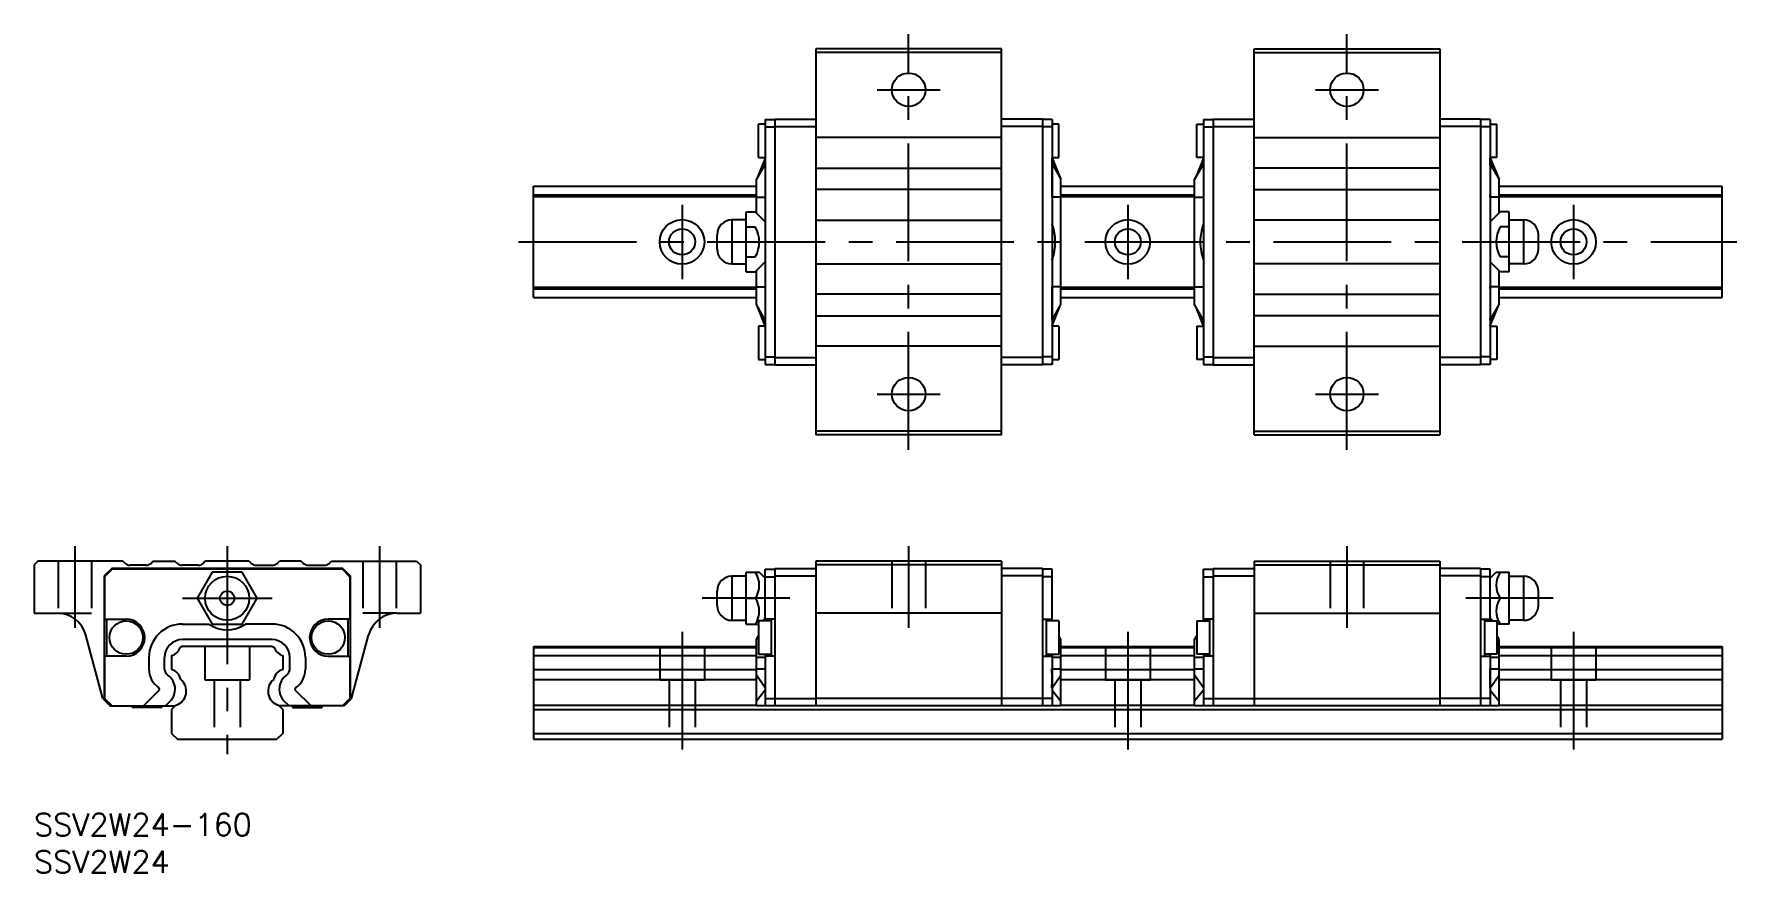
# Model space of a CAD drawing. Extents: x 0 to 229, y -8 to 105.
import ezdxf

# ---------------------------------------------------------------- set-up
doc = ezdxf.new("R2010")
doc.units = 0
doc.header["$LTSCALE"] = 0.5
doc.linetypes.add('CENTER', pattern=[50.8, 31.75, -6.35, 6.35, -6.35])
doc.linetypes.add('DASHED', pattern=[19.05, 12.7, -6.35])
for name, color, linetype in [('MSM_CENTER', 1, 'CENTER'), ('MSM_CONTINUOUS', 7, 'CONTINUOUS'), ('MSM_DASHED', 4, 'DASHED'), ('MSM_PART_NUMBER', 7, 'CONTINUOUS')]:
    doc.layers.add(name, color=color, linetype=linetype)
doc.styles.get("Standard").update_dxf_attribs({"font": 'txt.shx', "height": 3, "bigfont": 'bigfont.shx'})

# ---------------------------------------------------------------- blocks, each defined once
blk = doc.blocks.new('*U8')
at = {"layer": 'MSM_PART_NUMBER'}
blk.add_text('SSV2W24-160', height=3, dxfattribs=at).set_placement((0, -3))
blk = doc.blocks.new('*U9')
at = {"layer": 'MSM_PART_NUMBER'}
blk.add_text('SSV2W24', height=3, dxfattribs=at).set_placement((0, -8))

msp = doc.modelspace()

# ---------------------------------------------------------------- linework, layer by layer
at = {"layer": 'MSM_CENTER'}
for p, q in [((117.73, 49), (117.73, 105)), ((176.73, 49), (176.73, 105)), ((113.48, 97.5), (121.98, 97.5)), ((172.48, 97.5), (180.98, 97.5)), ((87.23, 82), (87.23, 72)), ((147.23, 82), (147.23, 72)), ((207.23, 82), (207.23, 72)), ((65.23, 77), (229.23, 77)), ((113.48, 56.5), (121.98, 56.5)), ((172.48, 56.5), (180.98, 56.5)), ((5.5, 36), (5.5, 25)), ((26, 36), (26, 8)), ((46.5, 36), (46.5, 25)), ((117.73, 36), (117.73, 25)), ((176.73, 36), (176.73, 25)), ((19.96, 29), (32.04, 29)), ((101.73, 29), (89.95, 29)), ((204.51, 29), (192.73, 29)), ((87.23, 24.5), (87.23, 8)), ((147.23, 24.5), (147.23, 8)), ((207.23, 24.5), (207.23, 8))]:
    msp.add_line(p, q, dxfattribs=at)
at = {"layer": 'MSM_CONTINUOUS'}
for p, q in [((105.23, 103), (105.23, 51)), ((130.23, 103), (105.23, 103)), ((130.23, 102.5), (105.23, 102.5)), ((130.23, 51), (130.23, 103)), ((164.23, 51), (164.23, 103)), ((164.23, 103), (189.23, 103)), ((164.23, 102.5), (189.23, 102.5)), ((189.23, 103), (189.23, 51)), ((98.43, 92.85), (97.53, 92.85)), ((97.53, 88.35), (97.53, 92.85)), ((98.43, 93.5), (98.43, 60.5)), ((98.43, 93.5), (99.73, 93.5)), ((98.43, 92.5), (99.73, 92.5)), ((99.73, 93.55), (99.73, 60.45)), ((99.73, 93.55), (105.23, 93.55)), ((99.73, 92.55), (105.23, 92.55)), ((135.73, 93.55), (130.23, 93.55)), ((135.73, 92.55), (130.23, 92.55)), ((135.73, 93.55), (135.73, 60.45)), ((137.03, 93.5), (135.73, 93.5)), ((137.03, 92.5), (135.73, 92.5)), ((137.03, 93.5), (137.03, 60.5)), ((137.93, 92.85), (137.03, 92.85)), ((137.93, 88.35), (137.93, 92.85)), ((156.53, 88.35), (156.53, 92.85)), ((156.53, 92.85), (157.43, 92.85)), ((157.43, 93.5), (157.43, 60.5)), ((157.43, 93.5), (158.73, 93.5)), ((157.43, 92.5), (158.73, 92.5)), ((158.73, 93.55), (158.73, 60.45)), ((158.73, 93.55), (164.23, 93.55)), ((158.73, 92.55), (164.23, 92.55)), ((194.73, 93.55), (189.23, 93.55)), ((194.73, 92.55), (189.23, 92.55)), ((194.73, 93.55), (194.73, 60.45)), ((196.03, 93.5), (194.73, 93.5)), ((196.03, 92.5), (194.73, 92.5)), ((196.03, 93.5), (196.03, 60.5)), ((196.03, 92.85), (196.93, 92.85)), ((196.93, 88.35), (196.93, 92.85)), ((130.23, 91.05), (105.23, 91.05)), ((164.23, 91.05), (189.23, 91.05)), ((98.43, 87.53), (97.23, 85.43)), ((98.43, 88.29), (97.39, 85.71)), ((97.53, 88.35), (98.43, 88.35)), ((98.43, 88.29), (98.43, 88.29)), ((98.43, 87.53), (98.43, 88.29)), ((98.43, 87.53), (98.43, 87.53)), ((137.03, 88.35), (137.93, 88.35)), ((137.03, 88.29), (138.07, 85.71)), ((137.03, 87.53), (137.03, 88.29)), ((137.03, 88.29), (137.03, 88.29)), ((137.03, 87.53), (138.23, 85.43)), ((137.03, 87.53), (137.03, 87.53)), ((157.43, 87.53), (156.23, 85.43)), ((157.43, 88.29), (156.39, 85.71)), ((157.43, 88.35), (156.53, 88.35)), ((157.43, 88.29), (157.43, 88.29)), ((157.43, 87.53), (157.43, 88.29)), ((157.43, 87.53), (157.43, 87.53)), ((196.93, 88.35), (196.03, 88.35)), ((196.03, 88.29), (196.03, 88.29)), ((196.03, 87.53), (196.03, 88.29)), ((196.03, 88.29), (197.07, 85.71)), ((196.03, 87.53), (196.03, 87.53)), ((196.03, 87.53), (197.23, 85.43)), ((97.23, 80.9), (97.23, 85.43)), ((105.23, 86.95), (130.23, 86.95)), ((138.23, 68.57), (138.23, 85.43)), ((156.23, 68.57), (156.23, 85.43)), ((189.23, 86.95), (164.23, 86.95)), ((197.23, 80.9), (197.23, 85.43)), ((67.23, 84.5), (97.23, 84.5)), ((67.23, 69.5), (67.23, 84.5)), ((67.23, 83.32), (97.23, 83.32)), ((67.23, 83.1), (97.23, 83.1)), ((97.23, 83.03), (98.43, 83.03)), ((130.23, 84.05), (105.23, 84.05)), ((138.23, 83.03), (137.03, 83.03)), ((138.23, 84.5), (156.23, 84.5)), ((138.23, 83.32), (156.23, 83.32)), ((138.23, 83.1), (156.23, 83.1)), ((156.23, 83.03), (157.43, 83.03)), ((164.23, 84.05), (189.23, 84.05)), ((197.23, 83.03), (196.03, 83.03)), ((197.23, 84.5), (227.23, 84.5)), ((197.23, 83.32), (227.23, 83.32)), ((197.23, 83.1), (227.23, 83.1)), ((227.23, 69.5), (227.23, 84.5)), ((95.88, 72.96), (95.88, 81.04)), ((95.88, 81.04), (97.09, 81.04)), ((98.43, 79.7), (97.09, 81.04)), ((196.03, 79.7), (197.37, 81.04)), ((198.58, 81.04), (197.37, 81.04)), ((198.58, 72.96), (198.58, 81.04)), ((91.95, 76.03), (91.95, 77.97)), ((93.95, 79.97), (93.95, 74.03)), ((95.88, 79.97), (93.95, 79.97)), ((95.88, 79.02), (97.09, 79.02)), ((105.23, 79.95), (130.23, 79.95)), ((189.23, 79.95), (164.23, 79.95)), ((198.58, 79.02), (197.37, 79.02)), ((198.58, 79.97), (200.51, 79.97)), ((200.51, 79.97), (200.51, 74.03)), ((202.51, 76.03), (202.51, 77.97)), ((93.95, 74.03), (95.88, 74.03)), ((95.88, 74.98), (97.09, 74.98)), ((97.09, 72.96), (98.43, 74.3)), ((105.23, 74.05), (130.23, 74.05)), ((189.23, 74.05), (164.23, 74.05)), ((197.37, 72.96), (196.03, 74.3)), ((198.58, 74.98), (197.37, 74.98)), ((200.51, 74.03), (198.58, 74.03)), ((95.88, 72.96), (97.09, 72.96)), ((97.23, 68.57), (97.23, 73.1)), ((197.23, 68.57), (197.23, 73.1)), ((198.58, 72.96), (197.37, 72.96)), ((67.23, 70.9), (97.23, 70.9)), ((67.23, 70.68), (97.23, 70.68)), ((67.23, 69.5), (97.23, 69.5)), ((97.23, 70.97), (98.43, 70.97)), ((130.23, 69.95), (105.23, 69.95)), ((138.23, 70.97), (137.03, 70.97)), ((138.23, 70.9), (156.23, 70.9)), ((138.23, 70.68), (156.23, 70.68)), ((138.23, 69.5), (156.23, 69.5)), ((156.23, 70.97), (157.43, 70.97)), ((164.23, 69.95), (189.23, 69.95)), ((197.23, 70.97), (196.03, 70.97)), ((197.23, 70.9), (227.23, 70.9)), ((197.23, 70.68), (227.23, 70.68)), ((197.23, 69.5), (227.23, 69.5)), ((98.43, 66.47), (97.23, 68.57)), ((98.43, 65.71), (97.39, 68.29)), ((105.23, 67.05), (130.23, 67.05)), ((137.03, 66.47), (138.23, 68.57)), ((137.03, 65.71), (138.07, 68.29)), ((157.43, 66.47), (156.23, 68.57)), ((157.43, 65.71), (156.39, 68.29)), ((189.23, 67.05), (164.23, 67.05)), ((196.03, 66.47), (197.23, 68.57)), ((196.03, 65.71), (197.07, 68.29)), ((97.53, 65.65), (97.53, 61.15)), ((98.43, 65.65), (97.53, 65.65)), ((98.43, 66.47), (98.43, 65.71)), ((98.43, 66.47), (98.43, 66.47)), ((98.43, 65.71), (98.43, 65.71)), ((137.03, 66.47), (137.03, 65.71)), ((137.03, 66.47), (137.03, 66.47)), ((137.03, 65.71), (137.03, 65.71)), ((137.93, 65.65), (137.03, 65.65)), ((137.93, 65.65), (137.93, 61.15)), ((156.53, 65.65), (156.53, 61.15)), ((156.53, 65.65), (157.43, 65.65)), ((157.43, 66.47), (157.43, 66.47)), ((157.43, 66.47), (157.43, 65.71)), ((157.43, 65.71), (157.43, 65.71)), ((196.03, 66.47), (196.03, 66.47)), ((196.03, 66.47), (196.03, 65.71)), ((196.03, 65.71), (196.03, 65.71)), ((196.03, 65.65), (196.93, 65.65)), ((196.93, 65.65), (196.93, 61.15)), ((130.23, 62.95), (105.23, 62.95)), ((164.23, 62.95), (189.23, 62.95)), ((97.53, 61.15), (98.43, 61.15)), ((98.43, 61.5), (99.73, 61.5)), ((98.43, 60.5), (99.73, 60.5)), ((99.73, 61.45), (105.23, 61.45)), ((99.73, 60.45), (105.23, 60.45)), ((135.73, 61.45), (130.23, 61.45)), ((135.73, 60.45), (130.23, 60.45)), ((137.03, 61.5), (135.73, 61.5)), ((137.03, 60.5), (135.73, 60.5)), ((137.03, 61.15), (137.93, 61.15)), ((157.43, 61.15), (156.53, 61.15)), ((157.43, 61.5), (158.73, 61.5)), ((157.43, 60.5), (158.73, 60.5)), ((158.73, 61.45), (164.23, 61.45)), ((158.73, 60.45), (164.23, 60.45)), ((194.73, 61.45), (189.23, 61.45)), ((194.73, 60.45), (189.23, 60.45)), ((196.03, 61.5), (194.73, 61.5)), ((196.03, 60.5), (194.73, 60.5)), ((196.93, 61.15), (196.03, 61.15)), ((130.23, 51.5), (105.23, 51.5)), ((130.23, 51), (105.23, 51)), ((164.23, 51.5), (189.23, 51.5)), ((164.23, 51), (189.23, 51)), ((0.5, 34), (0, 33.5)), ((0, 33.5), (0, 27)), ((11.95, 34), (0.5, 34)), ((10.45, 33), (9.45, 32)), ((10.5, 32.9), (9.5, 31.9)), ((41.55, 33), (10.45, 33)), ((41.5, 32.9), (10.5, 32.9)), ((12.21, 33.74), (11.95, 34)), ((15.09, 33.45), (12.91, 33.45)), ((15.35, 33), (15.29, 32.9)), ((16.05, 34), (15.79, 33.74)), ((16.05, 34), (18.95, 34)), ((16.47, 32.9), (16.53, 33)), ((19.21, 33.74), (18.95, 34)), ((22.09, 33.45), (19.91, 33.45)), ((23.98, 32.5), (21.96, 29)), ((23.05, 34), (22.79, 33.74)), ((28.95, 34), (23.05, 34)), ((28.02, 32.5), (23.98, 32.5)), ((30.04, 29), (28.02, 32.5)), ((28.95, 34), (29.21, 33.74)), ((29.91, 33.45), (32.09, 33.45)), ((32.79, 33.74), (33.05, 34)), ((35.95, 34), (33.05, 34)), ((35.95, 34), (36.21, 33.74)), ((36.91, 33.45), (39.09, 33.45)), ((39.79, 33.74), (40.05, 34)), ((40.05, 34), (51.5, 34)), ((41.5, 32.9), (42.5, 31.9)), ((41.55, 33), (42.55, 32)), ((51.5, 34), (52, 33.5)), ((52, 33.5), (52, 27)), ((95.88, 32.5), (97.63, 32.5)), ((95.88, 25.5), (95.88, 32.5)), ((98.43, 31.7), (97.63, 32.5)), ((98.43, 32.9), (99.73, 32.9)), ((98.43, 25.95), (98.43, 32.9)), ((99.73, 33), (99.73, 14.5)), ((99.73, 33), (105.23, 33)), ((105.23, 34), (105.23, 14.5)), ((130.23, 34), (105.23, 34)), ((130.23, 33.5), (105.23, 33.5)), ((130.23, 34), (130.23, 14.5)), ((135.73, 33), (130.23, 33)), ((135.73, 33), (135.73, 14.5)), ((137.03, 32.9), (135.73, 32.9)), ((137.03, 25.95), (137.03, 32.9)), ((157.43, 25.95), (157.43, 32.9)), ((157.43, 32.9), (158.73, 32.9)), ((158.73, 33), (158.73, 14.5)), ((158.73, 33), (164.23, 33)), ((164.23, 34), (164.23, 14.5)), ((164.23, 34), (189.23, 34)), ((164.23, 33.5), (189.23, 33.5)), ((189.23, 34), (189.23, 14.5)), ((194.73, 33), (189.23, 33)), ((194.73, 33), (194.73, 14.5)), ((196.03, 32.9), (194.73, 32.9)), ((196.03, 25.95), (196.03, 32.9)), ((196.03, 31.7), (196.83, 32.5)), ((196.83, 32.5), (198.58, 32.5)), ((198.58, 25.5), (198.58, 32.5)), ((9.45, 32), (9.45, 15.5)), ((9.5, 31.9), (9.5, 26.2)), ((42.5, 31.9), (42.5, 26.2)), ((42.55, 32), (42.55, 15.5)), ((91.95, 28.03), (91.95, 29.97)), ((93.95, 31.97), (93.95, 26.03)), ((95.88, 31.97), (93.95, 31.97)), ((98.43, 31.9), (99.73, 31.9)), ((99.73, 32), (105.23, 32)), ((135.73, 32), (130.23, 32)), ((137.03, 31.9), (135.73, 31.9)), ((157.43, 31.9), (158.73, 31.9)), ((158.73, 32), (164.23, 32)), ((194.73, 32), (189.23, 32)), ((196.03, 31.9), (194.73, 31.9)), ((198.58, 31.97), (200.51, 31.97)), ((200.51, 31.97), (200.51, 26.03)), ((202.51, 28.03), (202.51, 29.97)), ((21.96, 29), (23.98, 25.5)), ((28.02, 25.5), (30.04, 29)), ((95.88, 29), (97.09, 29)), ((198.58, 29), (197.37, 29)), ((0, 27), (3.1, 27)), ((9.5, 26.2), (12.4, 26.2)), ((9.75, 26.2), (9.75, 21.2)), ((19.97, 25.53), (23.55, 25.53)), ((23.98, 25.5), (28.02, 25.5)), ((32.03, 25.53), (28.45, 25.53)), ((42.5, 26.2), (39.6, 26.2)), ((42.25, 26.2), (42.25, 21.2)), ((48.9, 27), (52, 27)), ((93.95, 26.03), (95.88, 26.03)), ((95.88, 25.5), (97.53, 25.5)), ((97.53, 25.95), (97.53, 21.45)), ((99.23, 25.95), (97.53, 25.95)), ((98.08, 25.95), (98.43, 26.3)), ((99.73, 26.2), (98.43, 26.2)), ((99.23, 26.2), (99.23, 21.2)), ((130.23, 27), (105.23, 27)), ((135.73, 26.2), (137.03, 26.2)), ((136.23, 26.2), (136.23, 21.2)), ((137.93, 25.95), (136.23, 25.95)), ((137.93, 25.95), (137.93, 21.45)), ((156.53, 25.95), (156.53, 21.45)), ((156.53, 25.95), (158.23, 25.95)), ((158.73, 26.2), (157.43, 26.2)), ((158.23, 26.2), (158.23, 21.2)), ((164.23, 27), (189.23, 27)), ((194.73, 26.2), (196.03, 26.2)), ((195.23, 26.2), (195.23, 21.2)), ((195.23, 25.95), (196.93, 25.95)), ((196.38, 25.95), (196.03, 26.3)), ((196.93, 25.95), (196.93, 21.45)), ((198.58, 25.5), (196.93, 25.5)), ((200.51, 26.03), (198.58, 26.03)), ((9.25, 15.5), (6.96, 24.04)), ((32.03, 23.43), (19.97, 23.43)), ((26, 24.75), (26, 24.75)), ((42.75, 15.5), (45.04, 24.04)), ((97.23, 23.43), (97.53, 23.96)), ((97.23, 14.5), (97.23, 23.43)), ((138.23, 23.43), (137.93, 23.96)), ((138.23, 14.5), (138.23, 23.43)), ((156.23, 23.43), (156.53, 23.96)), ((156.23, 14.5), (156.23, 23.43)), ((197.23, 23.43), (196.93, 23.96)), ((197.23, 14.5), (197.23, 23.43)), ((12.4, 21.2), (9.5, 21.2)), ((9.5, 21.2), (9.5, 15.5)), ((15.47, 21.03), (15.47, 19.47)), ((17.57, 19.47), (17.57, 21.03)), ((18.5, 21.29), (18.5, 19.42)), ((19.9, 22.5), (19.68, 22.37)), ((32.1, 22.5), (19.9, 22.5)), ((32.1, 22.5), (32.32, 22.37)), ((33.5, 21.29), (33.5, 19.42)), ((34.43, 19.47), (34.43, 21.03)), ((36.53, 21.03), (36.53, 19.47)), ((39.6, 21.2), (42.5, 21.2)), ((42.5, 21.2), (42.5, 15.5)), ((67.23, 22.5), (97.23, 22.5)), ((67.23, 22.5), (67.23, 10)), ((67.23, 22.37), (97.23, 22.37)), ((67.23, 21.29), (97.23, 21.29)), ((98.43, 21.03), (97.23, 21.03)), ((97.53, 21.45), (99.23, 21.45)), ((98.43, 21.45), (98.43, 21.24)), ((98.43, 21.45), (98.43, 14.5)), ((98.43, 21.24), (98.43, 21.03)), ((99.73, 21.2), (98.43, 21.2)), ((98.43, 21.03), (98.43, 19.47)), ((135.73, 21.2), (137.03, 21.2)), ((136.23, 21.45), (137.93, 21.45)), ((137.03, 21.45), (137.03, 21.24)), ((137.03, 21.45), (137.03, 14.5)), ((137.03, 21.24), (137.03, 21.03)), ((137.03, 21.03), (137.03, 19.47)), ((138.23, 21.03), (137.03, 21.03)), ((138.23, 22.5), (156.23, 22.5)), ((138.23, 22.37), (156.23, 22.37)), ((138.23, 21.29), (156.23, 21.29)), ((157.43, 21.03), (156.23, 21.03)), ((158.23, 21.45), (156.53, 21.45)), ((157.43, 21.45), (157.43, 14.5)), ((157.43, 21.45), (157.43, 21.24)), ((157.43, 21.24), (157.43, 21.03)), ((158.73, 21.2), (157.43, 21.2)), ((157.43, 21.03), (157.43, 19.47)), ((194.73, 21.2), (196.03, 21.2)), ((196.93, 21.45), (195.23, 21.45)), ((196.03, 21.45), (196.03, 14.5)), ((196.03, 21.45), (196.03, 21.24)), ((196.03, 21.24), (196.03, 21.03)), ((197.23, 21.03), (196.03, 21.03)), ((196.03, 21.03), (196.03, 19.47)), ((197.23, 22.5), (227.23, 22.5)), ((197.23, 22.37), (227.23, 22.37)), ((197.23, 21.29), (227.23, 21.29)), ((227.23, 22.5), (227.23, 10)), ((67.23, 19.42), (97.23, 19.42)), ((98.43, 19.47), (97.23, 19.47)), ((98.43, 16.92), (97.23, 18.65)), ((138.23, 19.47), (137.03, 19.47)), ((137.03, 16.92), (138.23, 18.65)), ((138.23, 19.42), (156.23, 19.42)), ((157.43, 19.47), (156.23, 19.47)), ((157.43, 16.92), (156.23, 18.65)), ((197.23, 19.47), (196.03, 19.47)), ((196.03, 16.92), (197.23, 18.65)), ((197.23, 19.42), (227.23, 19.42)), ((16.83, 16.62), (14.71, 14.5)), ((35.17, 16.62), (37.29, 14.5)), ((67.23, 18.07), (97.23, 18.07)), ((98.43, 16.62), (97.23, 15.13)), ((98.43, 16.92), (98.43, 16.92)), ((98.43, 16.62), (98.43, 16.62)), ((98.43, 16.62), (98.43, 14.5)), ((137.03, 16.92), (137.03, 16.92)), ((137.03, 16.62), (137.03, 16.62)), ((137.03, 16.62), (138.23, 15.13)), ((137.03, 16.62), (137.03, 14.5)), ((138.23, 18.07), (156.23, 18.07)), ((157.43, 16.62), (156.23, 15.13)), ((157.43, 16.92), (157.43, 16.92)), ((157.43, 16.62), (157.43, 14.5)), ((157.43, 16.62), (157.43, 16.62)), ((196.03, 16.92), (196.03, 16.92)), ((196.03, 16.62), (196.03, 14.5)), ((196.03, 16.62), (197.23, 15.13)), ((196.03, 16.62), (196.03, 16.62)), ((197.23, 18.07), (227.23, 18.07)), ((9.25, 15.5), (10.25, 14.5)), ((9.45, 15.5), (10.45, 14.5)), ((9.5, 15.5), (10.5, 14.5)), ((10.25, 14.5), (19, 14.5)), ((13.2, 14.5), (13.2, 14.3)), ((17.2, 14.3), (13.2, 14.3)), ((17.2, 14.3), (17.2, 14.5)), ((17.68, 14.5), (18.32, 15.13)), ((19.09, 14.59), (18.5, 14)), ((18.5, 14), (18.5, 10.8)), ((32.91, 14.59), (33.5, 14)), ((41.75, 14.5), (33, 14.5)), ((33.5, 14), (33.5, 10.8)), ((34.32, 14.5), (33.68, 15.13)), ((34.8, 14.5), (34.8, 14.3)), ((34.8, 14.3), (38.8, 14.3)), ((38.8, 14.3), (38.8, 14.5)), ((42.5, 15.5), (41.5, 14.5)), ((42.55, 15.5), (41.55, 14.5)), ((42.75, 15.5), (41.75, 14.5)), ((67.23, 14.59), (97.23, 14.59)), ((67.23, 14), (227.23, 14)), ((138.23, 14.5), (97.23, 14.5)), ((98.43, 15.5), (105.23, 15.5)), ((130.23, 15.5), (105.23, 15.5)), ((137.03, 15.5), (130.23, 15.5)), ((138.23, 14.59), (156.23, 14.59)), ((197.23, 14.5), (156.23, 14.5)), ((157.43, 15.5), (164.23, 15.5)), ((164.23, 15.5), (189.23, 15.5)), ((196.03, 15.5), (189.23, 15.5)), ((197.23, 14.59), (227.23, 14.59)), ((18.5, 10.8), (19.3, 10)), ((19.3, 10), (32.7, 10)), ((33.5, 10.8), (32.7, 10)), ((67.23, 10.8), (227.23, 10.8)), ((67.23, 10), (227.23, 10))]:
    msp.add_line(p, q, dxfattribs=at)
for centre, radius in [((117.73, 97.5), 2.25), ((176.73, 97.5), 2.25), ((87.23, 77), 3), ((87.23, 77), 1.75), ((147.23, 77), 3), ((147.23, 77), 1.75), ((207.23, 77), 3), ((207.23, 77), 1.75), ((117.73, 56.5), 2.25), ((176.73, 56.5), 2.25), ((26, 29), 2.97), ((26, 29), 0.97), ((12.4, 23.7), 2.25), ((39.6, 23.7), 2.25)]:
    msp.add_circle(centre, radius, dxfattribs=at)
for centre, radius, start, end in [((248.68, 85.28), 150.27, 179.1421, 180.8579), ((-13.22, 85.28), 150.27, 359.1421, 0.8579), ((307.68, 85.28), 150.27, 179.1421, 180.8579), ((45.78, 85.28), 150.27, 359.1421, 0.8579), ((93.95, 77.97), 2, 90, 180), ((93.59, 77), 4.04, 330.0046, 29.9954), ((130.84, 77.06), 6.63, 359.4557, 21.129), ((163.62, 77.06), 6.63, 158.871, 180.5443), ((200.87, 77), 4.04, 150.0046, 209.9954), ((200.51, 77.97), 2, 0, 90), ((93.95, 76.03), 2, 180, 270), ((130.84, 76.94), 6.63, 338.871, 0.5443), ((163.62, 76.94), 6.63, 179.4557, 201.129), ((200.51, 76.03), 2, 270, 0), ((248.68, 68.72), 150.27, 179.1421, 180.8579), ((-13.22, 68.72), 150.27, 359.1421, 0.8579), ((307.68, 68.72), 150.27, 179.1421, 180.8579), ((45.78, 68.72), 150.27, 359.1421, 0.8579), ((12.91, 34.45), 1, 225, 270), ((15.09, 34.45), 1, 270, 315), ((19.91, 34.45), 1, 225, 270), ((22.09, 34.45), 1, 270, 315), ((29.91, 34.45), 1, 225, 270), ((32.09, 34.45), 1, 270, 315), ((36.91, 34.45), 1, 225, 270), ((39.09, 34.45), 1, 270, 315), ((94.53, 30.75), 3.1, 325.6466, 34.3534), ((199.93, 30.75), 3.1, 145.6466, 214.3534), ((93.95, 29.97), 2, 90, 180), ((200.51, 29.97), 2, 0, 90), ((93.95, 28.03), 2, 180, 270), ((94.53, 27.25), 3.1, 325.6466, 34.3534), ((199.93, 27.25), 3.1, 145.6466, 214.3534), ((200.51, 28.03), 2, 270, 0), ((3.1, 23), 4, 15, 90), ((12.4, 23.7), 2.5, 270, 90), ((19.97, 21.03), 4.5, 90.0008, 179.9992), ((26, 29), 4.25, 234.733, 305.267), ((32.03, 21.03), 4.5, 0.0008, 89.9992), ((39.6, 23.7), 2.5, 90, 270), ((48.9, 23), 4, 90, 165), ((19.97, 21.03), 2.4, 90, 180), ((32.03, 21.03), 2.4, 0, 90), ((18.07, 22.93), 1.7, 284.651, 340.7738), ((33.93, 22.93), 1.7, 199.2262, 255.349), ((18.57, 19.47), 3.1, 180.0008, 235.256), ((18.57, 19.47), 1, 180, 235.2568), ((16.69, 16.76), 2.3, 315, 55.2568), ((18.07, 17.77), 1.7, 9.988, 75.349), ((33.93, 17.77), 1.7, 104.651, 170.012), ((35.31, 16.76), 2.3, 124.7432, 225), ((33.43, 19.47), 1, 304.7432, 0), ((33.43, 19.47), 3.1, 304.744, 359.9992), ((235.47, 18.2), 137.04, 179.4675, 180.5325), ((-0.01, 18.2), 137.04, 359.4675, 0.5325), ((294.47, 18.2), 137.04, 179.4675, 180.5325), ((58.99, 18.2), 137.04, 359.4675, 0.5325), ((16.69, 16.76), 0.2, 314.9998, 55.257), ((18.5, 16.5), 2, 287.1144, 51.5284), ((33.5, 16.5), 2, 128.4716, 252.8856), ((35.31, 16.76), 0.2, 124.7429, 225.0001)]:
    msp.add_arc(centre, radius, start, end, dxfattribs=at)
at = {"layer": 'MSM_DASHED'}
for p, q in [((3.25, 34), (3.25, 27)), ((7.75, 34), (7.75, 27)), ((44.25, 34), (44.25, 27)), ((48.75, 34), (48.75, 27)), ((115.48, 34), (115.48, 27)), ((119.98, 34), (119.98, 27)), ((174.48, 34), (174.48, 27)), ((178.98, 34), (178.98, 27)), ((3.25, 27), (7.75, 27)), ((48.75, 27), (44.25, 27)), ((23, 22.5), (23, 18)), ((29, 22.5), (29, 18)), ((84.23, 22.5), (84.23, 18)), ((90.23, 22.5), (90.23, 18)), ((144.23, 22.5), (144.23, 18)), ((150.23, 22.5), (150.23, 18)), ((204.23, 22.5), (204.23, 18)), ((210.23, 22.5), (210.23, 18)), ((23, 18), (29, 18)), ((24.25, 18), (24.25, 10)), ((27.75, 18), (27.75, 10)), ((84.23, 18), (90.23, 18)), ((85.48, 18), (85.48, 10)), ((88.98, 18), (88.98, 10)), ((144.23, 18), (150.23, 18)), ((145.48, 18), (145.48, 10)), ((148.98, 18), (148.98, 10)), ((204.23, 18), (210.23, 18)), ((205.48, 18), (205.48, 10)), ((208.98, 18), (208.98, 10))]:
    msp.add_line(p, q, dxfattribs=at)

# ---------------------------------------------------------------- block references
at = {"layer": 'MSM_CONTINUOUS'}
for name in ['*U8', '*U9']:
    msp.add_blockref(name, (0, 0), dxfattribs=at)

doc.saveas('drawing.dxf')
